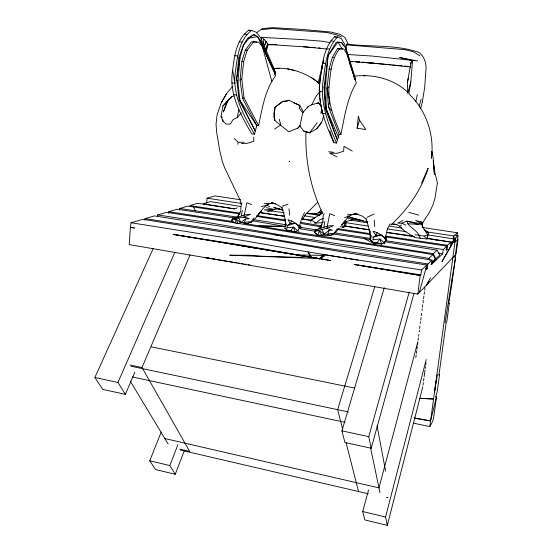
<?xml version="1.0" encoding="UTF-8"?>
<svg xmlns="http://www.w3.org/2000/svg" width="553" height="553" viewBox="0 0 553 553"><rect width="100%" height="100%" fill="white"/><g stroke="black" fill="none" stroke-linecap="round" stroke-linejoin="round"><path stroke-width="0.83" d="M386.353 237.223L386.333 240.216L385.704 240.251L384.169 242.774L381.487 243.991L374.312 242.822L371.816 241.723M275.408 203.525L271.177 202.972L273.058 203.069L278.187 205.122L282.244 208.004L281.85 207.638C284.021 214.142 286.475 221.463 284.864 228.278L285.065 228.61L287.256 227.774L287.277 225.569L290.173 223.557L291.728 220.965L299.498 225.914L300.708 228.396L299.221 228.313L297.59 230.746L295.053 231.935L288.237 230.822L286.274 229.827M285.286 226.426L285.576 219.354M431.52 155.946L431.402 158.303C434.63 135.015 426.169 110.068 408.944 93.92L410.831 81.823L412.531 60.616L399.646 57.533L417.695 60.968L371.72 56.026L347.678 54.519M431.596 154.377L431.713 152.02M240.002 100.528L255.203 130.943L239.103 100.058L236.636 78.975L239.926 57.92L243.486 45.028L249.182 38.053L257.574 36.609L275.27 73.362L260.816 41.136L257.574 36.609L253.958 34.493L247.626 38.288L243.486 45.028L238.827 57.844L236.636 78.975L237.935 83.026L240.002 100.528L256.813 125.566L258.569 125.704C262.233 108.492 264.901 90.132 275.664 75.643L262.385 46.507L258.645 42.194L251.428 41.779L245.332 50.15L241.868 61.397L240.106 80.116L242.532 98.399L256.813 125.566L254.484 134.172L251.719 133.867C240.555 114.561 228.548 93.416 232.647 70.19C234.341 55.984 236.49 39.436 248.712 30.18L251.601 30.394L256.309 32.268L260.546 37.563L275.518 72.008L274.399 73.286L275.27 73.362L274.419 74.807M303.466 112.169L299.788 105.436L288.77 100.245L282.645 101.413L275.021 107.31L273.859 116.621L274.827 120.423L288.707 131.78L297.804 128.158L299.913 126.043L302.74 112.688L308.242 106.446L311.242 104.932L318.507 102.789L321.12 105.789M300.88 225.506L300.708 228.396L295.385 223.26L290.173 223.557L288.009 219.735L291.728 220.965M428.16 234.914L454.96 239.103L454.58 242.338L458.119 238.951L456.011 254.311L417.812 294.113L129.243 244.599L130.384 227.311L134.42 227.981L130.384 227.311M321.97 69.319L322.136 66.837L321.839 69.471M322.786 221.228L323.215 215.428L324.189 213.755M339.093 134.448L340.89 134.566C344.588 117.042 346.89 98.558 356.326 82.957L346.62 53.358L343.752 48.996L337.517 48.664L332.298 57.36L329.139 68.959L327.093 88.21L328.482 106.833L339.093 134.448L336.542 143.04L333.832 142.653C324.722 122.427 316.302 100.66 320.318 78.07C322.351 63.747 323.795 47.44 334.641 36.733L337.676 36.954L341.429 38.793L344.775 44.413L355.641 79.162L355.379 80.531M336.542 143.04C327.611 122.731 319.447 100.916 323.436 78.346C325.461 64.01 326.92 47.752 337.676 36.954M237.935 83.026L239.926 57.92L238.827 57.844M345.998 50.026L346.406 44.869L347.664 44.157C371.257 47.15 396.473 44.378 419.043 52.473C423.729 55.957 425.969 61.818 426.073 67.521L424.732 87.056L422.257 102.388L420.612 108.423L419.236 105.761L421.13 99.388M206.628 203.276L207.05 198.181L215.034 195.886L240.638 199.785M342.321 49.162L337.959 42.035L328.081 55.556L324.093 87.049L325.302 108.658L337.261 139.722L326.146 108.775L325.828 81.236L328.081 55.556L336.293 42.263L337.959 42.035L341.768 42.692L345.307 47.689L355.13 79.715L349.143 61.825M306.016 131.102C304.876 158.075 309.95 185.815 321.265 210.396M386.395 237.03L446.852 246.126L446.354 250.295L447.073 249.603L447.481 245.276L451.061 242.186L426.37 238.433M144.914 220.094L145.08 218.622L154.453 215.912L266.366 233.366L343.199 246.348L432.059 260.11L427.932 263.968L427.234 268.696L426.301 269.622L426.812 265.025L348.549 253.025L270.265 239.477L142.798 219.327L131.026 222.741L130.453 227.29M345.68 226.543L346.171 221.504L344.623 220.937M357.134 128.289L358.33 116.089L359.505 120.167L365.816 129.492L357.134 128.289L359.505 120.167M240.707 210.168L241.302 204.168L240.009 199.91L224.546 167.552L222.195 161.041L219.652 150.16L216.679 132.471L216.023 124.114L217.108 114.893L221.262 102.747L226.55 93.637L232.744 86.192M296.311 254.878L324.729 255.472L319.613 258.756L307.185 256.689L297.507 257.332L261.099 256.198L249.106 255.251L229.751 255.223L319.634 258.61L330.936 260.636L311.242 257.29L307.993 251.926L244.799 240.832L131.026 222.741M258.569 125.704L244.004 97.909L241.806 78.948L243.693 61.556L247.15 50.302L253.682 41.696M340.89 134.566C334.482 119.393 327.798 103.881 328.994 87.015C330.466 73.777 330.984 59.392 339.777 48.574M431.001 264.445L431.547 264.534L432.059 260.11M179.594 210.099L179.78 208.46L187.82 206.11L239.477 213.9M157.522 216.624L157.729 214.923L166.571 212.331L233.698 222.61L305.892 234.728L421.759 252.707L432.916 254.65L435.778 259.613L431.402 263.532M168.534 213.361L168.734 211.695L177.167 209.228L235.619 218.096M274.177 114.084L275.021 107.31L282.645 101.413L286.862 101.372L288.77 100.245M451.061 242.186L450.543 246.23L454.96 239.103L451.725 242.166L451.186 245.636L441.916 261.666L454.96 239.103M417.812 294.113L420.232 275.47L420.84 274.855L421.58 269.961L426.812 265.025M413.741 423.218L429.799 426.584L433.559 399.01L419.831 398.333L433.559 399.01M415.815 357.618L416.16 354.998M416.374 353.381L416.72 350.733M416.927 349.137L417.28 346.468M417.556 344.367L417.84 342.203M418.061 340.503L418.4 337.945M418.621 336.238L418.849 334.53M419.181 331.973L419.409 330.265M419.63 328.565L419.969 326M420.301 323.443L420.529 321.742M420.75 320.035L421.089 317.477M421.31 315.77L421.649 313.212M421.98 310.655L422.209 308.947M422.43 307.24L422.769 304.682M422.99 302.982L423.328 300.417M423.55 298.717L423.888 296.159M424.11 294.452L424.448 291.894M424.669 290.187L425.008 287.629M423.004 385.144L423.342 382.614M423.563 380.934L423.902 378.404M424.13 376.724L425.029 369.992M425.25 368.305L425.478 366.618M425.706 364.939L426.017 362.581M453.412 239.352L453.861 236.007L457.379 232.765L422.395 227.442M433.566 398.948L455.506 238.115L458.029 235.709L455.499 235.322M456.916 236.172L457.379 232.765M458.029 235.709L455.071 257.352L455.541 257.249L452.962 276.037L451.87 280.744L452.485 280.198L448.766 303.403M436.013 396.66L436.517 396.722L433.663 417.591L432.577 421.614L429.799 426.584M436.517 396.722L435.882 397.476L436.414 393.632L437.153 392.084L439.573 374.443L439.11 374.353M251.601 30.394C239.401 39.671 237.32 56.261 235.585 70.459C231.548 93.637 243.285 114.879 254.484 134.172M263.166 44.268L263.885 39.318L261.88 37.404L261.182 39.885M431.547 264.534L442.635 253.848L443.285 249.521L446.852 246.126M317.159 234.431L315.245 233.276L314.367 231.901L315.383 229.944L323.94 227.338L324.853 221.47M435.121 387.508L436.158 380.893M445.075 322.745L455.541 257.249L454.725 257.055M435.017 388.987L434.423 392.671L437.305 374.727M422.126 226.212L427.752 234.714L427.04 239.007L414.861 237.527L404.623 231.078L399.556 226.225L396.114 224.428L393.404 224.103L396.943 224.483L391.116 224.152M241.426 112.784L237.209 117.63L233.186 119.496L230.166 124.155L226.101 124.045L223.087 121.363L221.055 116.407L222.914 106.058L231.486 96.747L233.815 96.035M232.578 221.788L231.437 220.412L232.716 218.546L241.26 216.036L242.29 210.347M286.26 225.368L286.551 223.785M340.005 226.695L343.835 227.518L344.657 223.018L343.862 221.691M407.706 92.655L407.464 81.892L411.135 62.233L412.531 60.616M422.278 225.444L422.893 222.375L429.57 212.103L433.034 204.714L435.004 198.057L437.402 182.843L434.72 171.713L433.241 160.826M320.858 113.455L321.673 109.418M310.675 222.064L311.104 219.956L315.632 217.419M237.209 117.63L238.834 109.736M381.881 243.991L377.001 242.774L374.312 242.822L370.268 240.126C370.392 232.972 368.395 225.859 366.148 219.099L366.217 218.788M415.821 101.476L417.356 94.598M320.277 74.033L318.134 82.971L319.793 83.71C307.033 73.1 290.173 66.948 273.507 68.531M265.903 51.242L267.714 43.846L266.166 41.385L263.885 39.318M430.566 420.93L414.425 418.089L430.566 420.93L436.497 396.736M237.762 144.25L238.253 142.328L234.258 138.582M321.141 122.413L320.768 123.872L316.516 128.503M368.561 489.979L362.706 511.56L364.862 519.944L387.321 525.35L422.775 386.824M407.464 81.892L408.314 78.595M387.321 525.35L385.579 517.014L426.218 359.54M407.727 93.478L410.831 81.823M417.736 342.12L378.971 487.877L164.842 438.543M266.352 51.422L267.942 44.447M322.579 64.162L321.438 68.296L319.413 87.492L319.917 96.409M323.035 62.51L323.712 60.028M410.692 63.837L411.135 62.233M384.3 287.684L341.92 430.856L344.92 442.504L371.208 448.269L413.955 293.595M419.264 292.634L426.798 265.198M371.208 448.269L368.782 436.663L409.261 291.908M325.828 81.236L324.093 87.049L326.146 108.775L338.443 137.082M374.837 286.509L337.627 409.635L342.535 428.858M323.802 115.833L321.805 122.158L317.063 128.573L309.535 132.907L303.756 131.054L299.913 126.043M334.627 215.622L329.699 213.714L326.871 228.493L332.457 230.172L329.056 230.318L327.777 234.278L324.12 234.113L321.604 235.295L317.526 235.08L314.367 231.901C320.629 229.142 327.57 229.018 333.535 225.527L327.217 226.177L323.94 227.338M322.247 65.178L323.318 62.005M320.47 228.237L321.95 224.345M161.227 432.038L149.745 460.767L155.517 469.532L175.28 474.294L184.495 450.197M264.064 46.818L266.166 41.385L264.009 46.784M175.28 474.294L169.826 465.557L177.935 444.633M265.606 49.293L267.714 43.846L268.115 44.911L276.922 44.378M234.03 222.997L231.437 220.412C237.175 218.366 243.444 215.566 249.348 218.767L245.753 218.87L244.226 222.686L240.617 222.52L238.274 223.682L236.041 223.578M346.171 221.504L345.141 223.993L344.657 223.018L341.236 224.905L343.835 227.518M179.718 449.119L189.672 451.435L142.01 367.517L190.052 254.919M153.181 248.553L94.881 377.485L102.72 389.388L125.365 394.351L134.884 372.21M125.365 394.351L117.941 382.469L174.886 252.216M237.99 216.928L239.649 213.168M389.9 223.889L387.259 229.571L385.296 237.693L386.333 240.216C383.022 235.924 378.411 232.481 373.061 231.285L375.853 235.288L381.072 234.97L385.296 237.693L384.549 238.06L385.704 240.251M323.118 221.248L320.781 226.239L318.715 228.907M377.132 232.585L375.853 235.288L373.095 237.382L373.337 239.691L370.876 240.527M304.558 212.559L301.848 218.069L299.498 225.914L298.274 226.205L299.221 228.313M234.901 222.811L235.613 221.407L235.806 218.926L232.716 218.546M421.642 182.843L428.153 168.188C421.179 190.287 407.81 209.428 390.867 225.03M311.615 104.973L316.655 95.379L319.807 91.971M240.88 210.9L238.64 215.027L236.442 217.606M307.447 107.89L308.242 106.446M241.302 204.168L242.048 202.833M430.559 277.758L426.176 285.389M221.262 102.747L226.55 93.637M427.421 284.124L428.976 281.574L427.379 284.166M422.057 225.444L421.918 223.91L422.893 222.375L415.69 220.481L421.918 223.91L423.038 227.442M227.774 101.254L229.668 98.489L231.126 97.833M337.005 229.06L333.943 233.421L330.252 235.447L327.777 234.278L330.68 233.484L333.943 233.421L331.586 234.437M302.311 219.292L305.539 214.73M335.588 232.709L338.443 228.88M254.076 217.723L250.896 221.947L247.675 223.557M285.065 228.61L288.237 230.822L290.705 230.76L293.595 227.117L297.59 230.746L298.986 231.403M342.134 224.553L348.701 216.292L353.277 214.184M317.104 122.787L309.535 132.907L309.086 132.478M377.001 242.774L380.029 239.041L385.054 243.375L384.003 243.444M270.445 203.317C261.479 206.704 258.279 217.384 250.737 222.804M297.804 128.158L299.864 125.725M431.499 263.221L435.28 258.783L435.204 259.509L435.778 259.613M439.573 374.443L438.944 375.155L446.098 322.904L446.81 321.618L449.34 303.175L448.732 303.638M299.38 255.196L244.454 245.532L172.999 234.389L319.613 258.756L323.346 254.553L421.58 269.961M309.901 257.138L319.613 258.756L324.729 255.472L319.675 258.686M222.914 106.058L231.486 96.747M317.311 202.681L305.291 214.682M317.795 234.818L317.526 235.08L318.749 232.937L318.97 230.394L315.383 229.944M321.39 209.933L318.265 212.905L322.012 211.702M157.729 214.923L210.769 223.025L284.283 235.454L383.934 250.862L428.9 258.369L432.916 254.65M433.199 253.682L437.029 250.15L439.884 254.954L435.937 258.756L433.199 253.682L291.583 231.451L243.507 223.281M321.977 211.716L315.742 213.741L312.134 213.382L319.662 215.055L319.648 214.211L322.136 212.013M258.223 214.467L261.396 210.707L258.576 214.799L257.117 215.656M333.003 234.769L329.222 235.46L321.604 235.295L318.97 230.394L324.12 234.113L329.056 230.318M249.182 38.053L253.958 34.493L255.099 35.599M256.896 32.489L262.101 28.708L272.283 27.65L301.62 29.371L330.791 32.019L340.157 34.404L345.024 37.576L348.342 44.558M238.274 223.682L235.806 218.926L240.617 222.52L245.753 218.87M240.106 80.116L241.806 78.948M399.556 226.225L401.395 224.995M274.641 128.973L280.786 124.999L279.293 119.248M304.426 256.122L319.613 258.756L322.233 257.069M328.994 87.015L327.093 88.21L329.664 101.386L328.482 106.833L331.572 110.641M267.217 211.709L271.806 210.707L274.025 209.4M317.028 103.57L318.507 102.789L320.588 105.194M403.109 220.426L397.738 223.136L401.907 223.218L406.006 225.092M366.985 217.357L374.008 214.004M248.608 222.935L250.896 221.947L247.322 221.947L244.226 222.686L246.334 223.578M401.907 223.218L406.78 221.124L421.918 223.91L420.868 221.725M319.648 214.211L322.869 212.953L311.104 219.956L315.86 223.039L323.021 222.638M415.033 234.693L424.13 236.11L427.752 234.714M347.547 216.631L363.369 220.799L352.89 219.41L345.715 221.767M241.26 216.036L244.419 214.903L250.592 214.274L243.79 217.122L246.859 202.737L251.567 204.617M282.293 206.207L288.037 204.237M344.533 217.688L348.701 216.292M242.532 98.399L244.004 97.909M234.078 208.91L237.355 207.887M373.095 237.382L381.072 234.97M287.277 225.569L295.385 223.26M261.417 206.656L266.021 205.37M323.353 218.587L320.256 219.451L315.86 223.039L314.298 223.163M347.664 214.253L350.139 214.744L351.701 214.377M264.154 203.269L266.981 203.808L269.498 203.304M271.806 210.707L264.334 209.829L276.21 209.2M418.407 224.428L406.78 221.124L407.914 223.785L418.407 224.428L421.918 223.91M266.981 203.808L273.058 203.069M261.852 29.627L272.332 28.521L327.113 32.523L336.59 34.874L341.332 36.844M350.139 214.744L356.803 214.039L362.429 216.195L366.148 219.099M287.256 227.774L293.595 227.117L295.053 231.935L290.705 230.76M373.337 239.691L380.029 239.041L381.487 243.991M279.376 68.268L273.548 68.537M241.35 143.58L247.495 143.275L253.82 141.236L253.703 137.22M354.397 76.176C373.24 73.929 393.287 78.865 407.437 91.895M363.369 75.816L365.326 75.74M238.253 142.328L244.253 142.259M350.153 61.431L352.607 61.411M239.069 41.897L242.083 41.993M326.45 48.913L329.616 49.023M337.517 48.664L341.872 48.844M253.758 41.897L256.869 42.049M261.88 37.404L299.892 39.45L321.853 41.205L330.093 42.65M306.597 213.244L315.742 213.741M268.799 44.503L309.182 47.171M310.876 47.295L315.12 47.606M318.507 47.855L320.208 47.98M358.144 214.364L354.038 213.831L356.803 214.039M354.038 213.831L357.169 214.066M350.111 61.48L376.946 63.526L410.699 66.975M339.424 42.512L341.768 42.692L343.351 45.719M346.406 44.869L405.252 49.673L413.775 51.941L419.831 55.791M234.631 55.749L237.576 55.991M322.399 63.208L325.517 63.464M285.389 226.467L258.901 225.921L285.783 226.523L253.378 220.951M245.332 50.15L247.15 50.302M332.298 57.36L334.219 57.519M241.868 61.397L243.693 61.556M329.139 68.959L331.067 69.132M355.945 61.632L359.305 61.936M362.664 62.24L376.946 63.526M355.987 61.632L359.409 61.943M361.966 62.178L367.095 62.648M368.803 62.8L391.006 64.825M392.713 64.978L396.985 65.372M398.692 65.524L402.114 65.835M404.672 66.07L408.093 66.381M303.244 46.742L326.242 48.947M231.949 82.902L234.88 83.24L232.647 70.19M328.779 151.702L333.736 152.296M319.344 91.121L322.44 91.501M214.44 258.845L205.066 257.587L233 262.15M367.876 221.649L362.906 220.972L351.425 217.764L347.782 215.815M332.795 233.905L370.593 239.56M244.253 34.113L246.991 34.507M270.859 210.873L284.311 212.808M406.123 231.659L387.522 228.97M256.827 215.642L285.196 219.942M259.841 212.559L284.484 216.175M386.9 232.315L412.96 236.124M240.596 206.449L210.347 201.603L203.041 203.767L234.59 208.84M368.16 226.115L345.528 222.61M259.364 212.573L284.677 216.368M414.48 236.684L387.052 232.619M385.966 236.09L447.481 245.276M236.684 217.046L179.78 208.46M253.744 219.652L284.975 224.594M234.023 208.827L197.525 203.297L189.817 205.55L240.092 213.175M370.925 238.495L334.606 232.903M386.112 240.755L443.285 249.521M304.606 215.85L315.424 217.55M370.496 234.645L337.994 229.619M168.734 211.695L233.47 221.663M425.734 268.468L427.234 268.696M207.05 198.181L241.212 203.421M276.224 208.785L282.203 209.705M306.97 213.499L319.779 215.463M350.526 220.17L367.607 222.79M389.81 226.191L401.768 228.023M426.536 231.818L453.861 236.007M369.224 229.716L344.927 225.97M370.22 233.712L337.752 228.617M314.609 231.14L300.272 228.838M452.948 237.728L455.506 238.115M256.64 216.43L284.878 220.827M384.798 241.73L437.029 250.15M427.103 238.239L451.725 242.166M302.291 218.905L311.595 220.364M344.021 225.977L369.473 229.979M301.06 222.437L321.763 225.894M445.78 249.403L447.073 249.603M420.84 274.855L354.224 264.5L420.232 275.47L358.095 265.101M302.512 219.112L311.035 220.467M438.46 253.177L442.635 253.848M358.033 260.159L307.993 251.926L311.346 257.332L309.321 257M427.932 263.968L320.464 247.212L243.037 233.926L145.08 218.622M234.686 262.426L236.38 262.703M238.073 262.979L239.767 263.256M241.461 263.532L243.154 263.809M244.848 264.085L246.541 264.362M248.228 264.638L249.921 264.915M238.198 245.207L306.106 256.433L176.435 234.921M274.779 234.749L282.106 236.007M301.185 223.53L321.348 226.93M300.175 227.179L316.226 229.91M233.553 94.584L236.525 95.095M311.242 257.29L319.613 258.756M278.408 209.172L283.212 210.036M320.92 104.787L322.302 113.261L325.371 113.849M330.936 40.77L333.791 41.344M151.418 346.883L354.432 388.012M130.169 365.028L142.01 367.517M130.916 366.217L348.501 411.923M132.202 376.946L345.037 422.347M94.881 377.485L117.941 382.469M341.92 430.856L368.782 436.663M180.416 450.045L368.25 493.788M149.745 460.767L169.826 465.557M362.706 511.56L385.579 517.014M266.415 207.651L274.323 209.552M282.452 209.677L273.776 207.52L282.832 210.05M287.546 68.759L294.763 70.597M348.024 218.152L352.89 219.41M303.756 131.054L308.325 132.271M408.785 212.317L418.877 215.172M427.075 232.136L428.575 232.661L427.04 239.007L424.13 236.11M248.712 30.18L250.288 30.795M294.065 103.024L299.788 105.436L299.249 108.416L302.74 112.688M435.522 239.788L436.656 240.313M334.641 36.733L336.141 37.459M337.012 156.886L329.553 153.077L336.881 153.319L343.655 151.28L343.987 146.31L352.316 151.073M364.51 238.675L375.494 244.329M424.13 229.495L428.575 232.661L426.64 232.661L425.133 230.76M311.781 77.814L319.06 83.15M267.016 204.859L269.581 206.829M221.055 116.407L222.327 117.395M259.668 40.03L260.816 41.136L268.765 59.959M407.914 223.785C411.66 229.073 419.029 231.334 420.169 238.426M347.664 44.157L348.141 44.821M130.218 381.079L168.147 444.031M428.9 258.369L430.013 260.449M193.419 206.988L195.278 210.859M321.853 229.295L324.12 234.113M238.73 217.875L240.617 222.52M353.54 75.754L355.074 79.736M329.712 130.57L333.832 142.653M262.385 46.507L271.806 81.402M346.164 443.064L358.544 491.527M320.477 102.049L320.007 98.026M370.579 447.916L379.987 492.702M431.886 151.377L433.075 157.156L434.437 174.534L433.275 161.704M222.783 119.773L223.087 121.363M377.035 425.782L385.641 471.239M321.839 109.128L322.302 113.261M289.005 208.751L289.613 215.228M274.101 112.266L274.827 120.423M374.194 220.011L374.761 226.661M319.793 90.927L319.924 92.558M370.185 230.843L370.579 238.205M371.734 235.467L371.782 237.14M225.596 105.395L223.405 111.962L227.463 101.717L225.596 105.395M289.399 161.213L289.219 161.58L289.399 161.213M387.874 497.769L386.844 497.444L387.874 497.769"/></g></svg>
